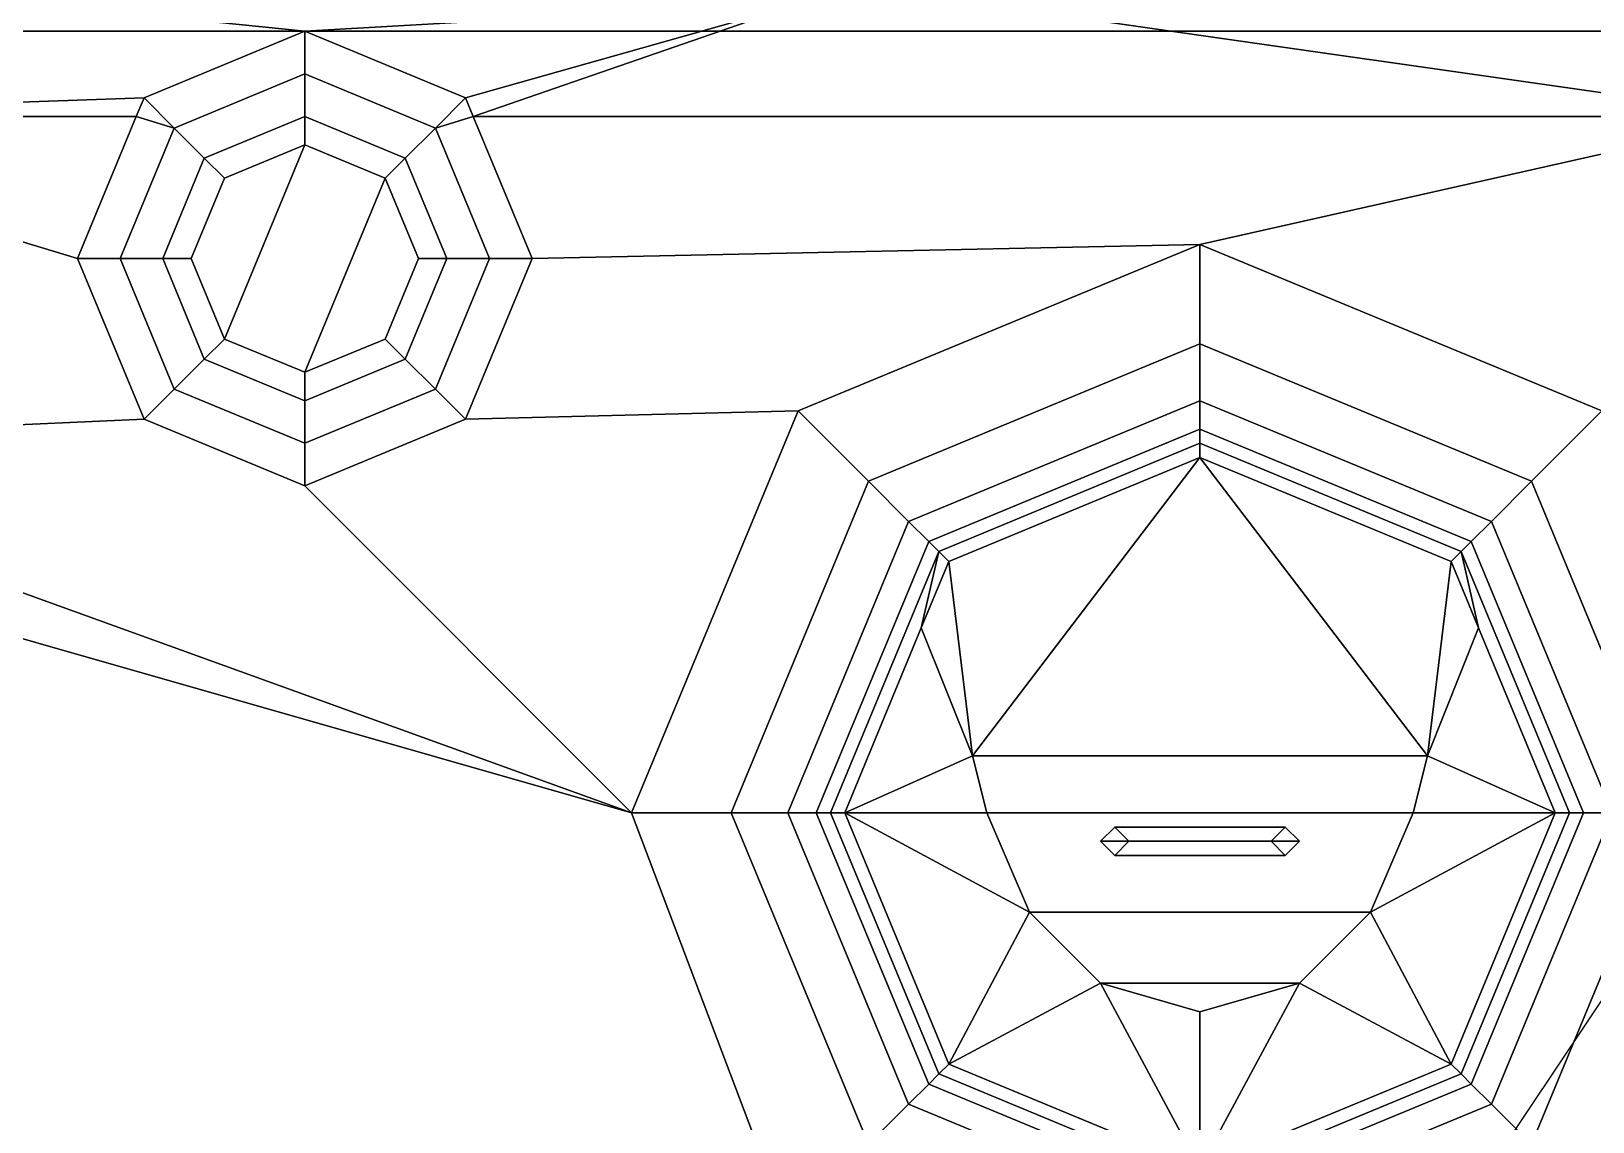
# Model space of a CAD drawing. Header units: millimetres. Extents: x -1.42 to 1.42, y -2.5 to 7.36.
# Drawn here: x -0.463 to 0.636, y -0.307 to 0.46 of the extents above; entities that cross this region are included whole.
import ezdxf

# ---------------------------------------------------------------- set-up
doc = ezdxf.new("R2010")
doc.units = ezdxf.units.MM
doc.header["$MEASUREMENT"] = 0
doc.layers.add('turret', color=2, linetype='Continuous')

msp = doc.modelspace()

# ---------------------------------------------------------------- linework, layer by layer
for points in [[(0.71, 1.94, 0.47), (0.83, -1.89, 0.47), (-0.83, -1.89, 0.47), (-0.71, 1.94, 0.47)], [(0.56, 1.05, 1.5462), (1.06, 0.46, 1.56), (1.06, 0.46, 1.56), (0.83, 1.13, 1.4963)], [(-0.4482, 1.078, 1.56), (-1.06, 0.46, 1.56), (1.06, 0.46, 1.56), (0.4482, 1.078, 1.56)], [(0.4482, 1.078, 1.56), (1.06, 0.46, 1.56), (1.06, 0.46, 1.56), (0.56, 1.05, 1.5462)], [(-1.06, 0.46, 1.56), (-0.66, -0.65, 1.56), (0.66, -0.65, 1.56), (1.06, 0.46, 1.56)]]:
    msp.add_3dface(points)
at = {"layer": 'turret'}
for points in [[(-0.27, 0.46, 2.2385), (0.08, 0.48, 2.2309), (0.08, 0.51, 2.22), (-0.76, 0.51, 2.22)], [(-0.76, 0.51, 2.22), (-0.76, 0.4, 2.26), (-0.3831, 0.4131, 2.2553), (-0.27, 0.46, 2.2385)], [(0.2, 0.48, 2.2309), (0.76, 0.4, 2.26), (0.76, 0.51, 2.22), (0.2, 0.51, 2.22)], [(-0.1569, 0.4131, 2.2553), (0.08, 0.48, 2.2309), (-0.27, 0.46, 2.2385), (-0.1569, 0.4131, 2.2553)], [(-0.1514, 0.4, 2.26), (0.08, 0.48, 2.2309), (-0.1569, 0.4131, 2.2553), (-0.1514, 0.4, 2.26)], [(0.76, 0.4, 2.26), (0.2, 0.48, 2.2309), (0.08, 0.48, 2.2309), (-0.1514, 0.4, 2.26)], [(-0.27, 0.46, 2.26), (-0.3831, 0.4131, 2.26), (-0.3619, 0.3919, 2.27), (-0.27, 0.43, 2.27)], [(-0.27, 0.46, 2.2385), (-0.3831, 0.4131, 2.2553), (-0.3831, 0.4131, 2.26), (-0.27, 0.46, 2.26)], [(-0.1569, 0.4131, 2.26), (-0.27, 0.46, 2.26), (-0.27, 0.43, 2.27), (-0.1781, 0.3919, 2.27)], [(-0.1569, 0.4131, 2.2553), (-0.27, 0.46, 2.2385), (-0.27, 0.46, 2.26), (-0.1569, 0.4131, 2.26)], [(-0.27, 0.43, 2.27), (-0.3619, 0.3919, 2.27), (-0.3407, 0.3707, 2.27), (-0.27, 0.4, 2.27)], [(-0.1781, 0.3919, 2.27), (-0.27, 0.43, 2.27), (-0.27, 0.4, 2.27), (-0.1993, 0.3707, 2.27)], [(-0.76, 0.4, 2.26), (-0.3886, 0.4, 2.26), (-0.3886, 0.4, 2.26), (-0.3831, 0.4131, 2.2553)], [(-0.3831, 0.4131, 2.2553), (-0.3886, 0.4, 2.26), (-0.3886, 0.4, 2.26), (-0.3831, 0.4131, 2.26)], [(-0.3831, 0.4131, 2.26), (-0.3886, 0.4, 2.26), (-0.3886, 0.4, 2.26), (-0.3619, 0.3919, 2.27)], [(-0.1514, 0.4, 2.26), (-0.1569, 0.4131, 2.26), (-0.1781, 0.3919, 2.27), (-0.1514, 0.4, 2.26)], [(-0.1514, 0.4, 2.26), (-0.1569, 0.4131, 2.2553), (-0.1569, 0.4131, 2.26), (-0.1514, 0.4, 2.26)], [(-0.76, 0.4, 2.26), (-0.76, 0.17, 2.26), (-0.3831, 0.1869, 2.26), (-0.43, 0.3, 2.26)], [(-0.76, 0.4, 2.26), (-0.43, 0.3, 2.26), (-0.43, 0.3, 2.26), (-0.3886, 0.4, 2.26)], [(-0.3886, 0.4, 2.26), (-0.43, 0.3, 2.26), (-0.4, 0.3, 2.27), (-0.3619, 0.3919, 2.27)], [(-0.27, 0.4, 2.28), (-0.3407, 0.3707, 2.28), (-0.3266, 0.3566, 2.29), (-0.27, 0.38, 2.29)], [(-0.27, 0.4, 2.27), (-0.3407, 0.3707, 2.27), (-0.3407, 0.3707, 2.28), (-0.27, 0.4, 2.28)], [(-0.1993, 0.3707, 2.28), (-0.27, 0.4, 2.28), (-0.27, 0.38, 2.29), (-0.2134, 0.3566, 2.29)], [(-0.1993, 0.3707, 2.27), (-0.27, 0.4, 2.27), (-0.27, 0.4, 2.28), (-0.1993, 0.3707, 2.28)], [(-0.11, 0.3, 2.26), (-0.1514, 0.4, 2.26), (-0.1781, 0.3919, 2.27), (-0.14, 0.3, 2.27)], [(0.36, 0.31, 2.26), (0.76, 0.4, 2.26), (-0.1514, 0.4, 2.26), (-0.11, 0.3, 2.26)], [(0.76, 0.17, 2.26), (0.76, 0.4, 2.26), (0.36, 0.31, 2.26), (0.6428, 0.1928, 2.26)], [(-0.3619, 0.3919, 2.27), (-0.4, 0.3, 2.27), (-0.37, 0.3, 2.27), (-0.3407, 0.3707, 2.27)], [(-0.14, 0.3, 2.27), (-0.1781, 0.3919, 2.27), (-0.1993, 0.3707, 2.27), (-0.17, 0.3, 2.27)], [(-0.3266, 0.3566, 2.29), (-0.35, 0.3, 2.29), (-0.3266, 0.2434, 2.29), (-0.27, 0.38, 2.29)], [(-0.27, 0.38, 2.29), (-0.3266, 0.2434, 2.29), (-0.27, 0.22, 2.29), (-0.2134, 0.3566, 2.29)], [(-0.3407, 0.3707, 2.28), (-0.37, 0.3, 2.28), (-0.35, 0.3, 2.29), (-0.3266, 0.3566, 2.29)], [(-0.3407, 0.3707, 2.27), (-0.37, 0.3, 2.27), (-0.37, 0.3, 2.28), (-0.3407, 0.3707, 2.28)], [(-0.17, 0.3, 2.28), (-0.1993, 0.3707, 2.28), (-0.2134, 0.3566, 2.29), (-0.19, 0.3, 2.29)], [(-0.17, 0.3, 2.27), (-0.1993, 0.3707, 2.27), (-0.1993, 0.3707, 2.28), (-0.17, 0.3, 2.28)], [(-0.2134, 0.3566, 2.29), (-0.27, 0.22, 2.29), (-0.2134, 0.2434, 2.29), (-0.19, 0.3, 2.29)], [(0.0772, 0.1928, 2.26), (0.36, 0.31, 2.26), (-0.11, 0.3, 2.26), (-0.1569, 0.1869, 2.26)], [(0.36, 0.31, 2.26), (0.0772, 0.1928, 2.26), (0.1267, 0.1433, 2.34), (0.36, 0.24, 2.34)], [(0.6428, 0.1928, 2.26), (0.36, 0.31, 2.26), (0.36, 0.24, 2.34), (0.5933, 0.1433, 2.34)], [(-0.43, 0.3, 2.26), (-0.3831, 0.1869, 2.26), (-0.3619, 0.2081, 2.27), (-0.4, 0.3, 2.27)], [(-0.4, 0.3, 2.27), (-0.3619, 0.2081, 2.27), (-0.3407, 0.2293, 2.27), (-0.37, 0.3, 2.27)], [(-0.37, 0.3, 2.28), (-0.3407, 0.2293, 2.28), (-0.3266, 0.2434, 2.29), (-0.35, 0.3, 2.29)], [(-0.37, 0.3, 2.27), (-0.3407, 0.2293, 2.27), (-0.3407, 0.2293, 2.28), (-0.37, 0.3, 2.28)], [(-0.1993, 0.2293, 2.28), (-0.17, 0.3, 2.28), (-0.19, 0.3, 2.29), (-0.2134, 0.2434, 2.29)], [(-0.1993, 0.2293, 2.27), (-0.17, 0.3, 2.27), (-0.17, 0.3, 2.28), (-0.1993, 0.2293, 2.28)], [(-0.1781, 0.2081, 2.27), (-0.14, 0.3, 2.27), (-0.17, 0.3, 2.27), (-0.1993, 0.2293, 2.27)], [(-0.1569, 0.1869, 2.26), (-0.11, 0.3, 2.26), (-0.14, 0.3, 2.27), (-0.1781, 0.2081, 2.27)], [(-0.3407, 0.2293, 2.28), (-0.27, 0.2, 2.28), (-0.27, 0.22, 2.29), (-0.3266, 0.2434, 2.29)], [(-0.27, 0.2, 2.28), (-0.1993, 0.2293, 2.28), (-0.2134, 0.2434, 2.29), (-0.27, 0.22, 2.29)], [(0.36, 0.24, 2.34), (0.1267, 0.1433, 2.34), (0.1549, 0.1151, 2.38), (0.36, 0.2, 2.38)], [(0.5933, 0.1433, 2.34), (0.36, 0.24, 2.34), (0.36, 0.2, 2.38), (0.5651, 0.1151, 2.38)], [(-0.3619, 0.2081, 2.27), (-0.27, 0.17, 2.27), (-0.27, 0.2, 2.27), (-0.3407, 0.2293, 2.27)], [(-0.3407, 0.2293, 2.27), (-0.27, 0.2, 2.27), (-0.27, 0.2, 2.28), (-0.3407, 0.2293, 2.28)], [(-0.27, 0.2, 2.27), (-0.1993, 0.2293, 2.27), (-0.1993, 0.2293, 2.28), (-0.27, 0.2, 2.28)], [(-0.27, 0.17, 2.27), (-0.1781, 0.2081, 2.27), (-0.1993, 0.2293, 2.27), (-0.27, 0.2, 2.27)], [(-0.3831, 0.1869, 2.26), (-0.27, 0.14, 2.26), (-0.27, 0.17, 2.27), (-0.3619, 0.2081, 2.27)], [(-0.27, 0.14, 2.26), (-0.1569, 0.1869, 2.26), (-0.1781, 0.2081, 2.27), (-0.27, 0.17, 2.27)], [(0.36, 0.2, 2.38), (0.1549, 0.1151, 2.38), (0.1691, 0.1009, 2.41), (0.36, 0.18, 2.41)], [(0.5651, 0.1151, 2.38), (0.36, 0.2, 2.38), (0.36, 0.18, 2.41), (0.5509, 0.1009, 2.41)], [(-0.3831, 0.1869, 2.26), (-0.76, 0.17, 2.26), (-0.04, -0.09, 2.26), (-0.27, 0.14, 2.26)], [(-0.04, -0.09, 2.26), (0.0772, 0.1928, 2.26), (-0.1569, 0.1869, 2.26), (-0.27, 0.14, 2.26)], [(0.0772, 0.1928, 2.26), (-0.04, -0.09, 2.26), (0.03, -0.09, 2.34), (0.1267, 0.1433, 2.34)], [(0.7128, 0.024, 2.26), (0.6428, 0.1928, 2.26), (0.5933, 0.1433, 2.34), (0.69, -0.09, 2.34)], [(0.36, 0.18, 2.41), (0.1691, 0.1009, 2.41), (0.1762, 0.0938, 2.41), (0.36, 0.17, 2.41)], [(0.5509, 0.1009, 2.41), (0.36, 0.18, 2.41), (0.36, 0.17, 2.41), (0.5438, 0.0938, 2.41)], [(-0.76, 0.17, 2.26), (-0.74, 0.11, 2.26), (-0.04, -0.09, 2.26)], [(0.36, 0.17, 2.41), (0.1762, 0.0938, 2.41), (0.1832, 0.0868, 2.43), (0.36, 0.16, 2.43)], [(0.5438, 0.0938, 2.41), (0.36, 0.17, 2.41), (0.36, 0.16, 2.43), (0.5368, 0.0868, 2.43)], [(0.1832, 0.0868, 2.43), (0.1832, 0.0868, 2.43), (0.2, -0.05, 2.46), (0.36, 0.16, 2.43)], [(0.36, 0.16, 2.43), (0.36, 0.16, 2.43), (0.2, -0.05, 2.46), (0.52, -0.05, 2.46)], [(0.5368, 0.0868, 2.43), (0.5368, 0.0868, 2.43), (0.36, 0.16, 2.43), (0.52, -0.05, 2.46)], [(0.1267, 0.1433, 2.34), (0.03, -0.09, 2.34), (0.07, -0.09, 2.38), (0.1549, 0.1151, 2.38)], [(0.69, -0.09, 2.34), (0.5933, 0.1433, 2.34), (0.5651, 0.1151, 2.38), (0.65, -0.09, 2.38)], [(-0.74, 0.11, 2.26), (-0.55, -0.49, 2.26), (0.0772, -0.4, 2.26), (-0.04, -0.09, 2.26)], [(0.1549, 0.1151, 2.38), (0.07, -0.09, 2.38), (0.09, -0.09, 2.41), (0.1691, 0.1009, 2.41)], [(0.65, -0.09, 2.38), (0.5651, 0.1151, 2.38), (0.5509, 0.1009, 2.41), (0.63, -0.09, 2.41)], [(0.1691, 0.1009, 2.41), (0.09, -0.09, 2.41), (0.1, -0.09, 2.41), (0.1762, 0.0938, 2.41)], [(0.63, -0.09, 2.41), (0.5509, 0.1009, 2.41), (0.5438, 0.0938, 2.41), (0.62, -0.09, 2.41)], [(0.1762, 0.0938, 2.41), (0.1, -0.09, 2.41), (0.11, -0.09, 2.43), (0.1639, 0.0402, 2.43)], [(0.1639, 0.0402, 2.43), (0.1639, 0.0402, 2.43), (0.1832, 0.0868, 2.43), (0.1762, 0.0938, 2.41)], [(0.5561, 0.0402, 2.43), (0.5561, 0.0402, 2.43), (0.5438, 0.0938, 2.41), (0.5368, 0.0868, 2.43)], [(0.62, -0.09, 2.41), (0.5438, 0.0938, 2.41), (0.5561, 0.0402, 2.43), (0.61, -0.09, 2.43)], [(0.1639, 0.0402, 2.43), (0.1639, 0.0402, 2.43), (0.2, -0.05, 2.46), (0.1832, 0.0868, 2.43)], [(0.5561, 0.0402, 2.43), (0.5561, 0.0402, 2.43), (0.5368, 0.0868, 2.43), (0.52, -0.05, 2.46)], [(0.1639, 0.0402, 2.43), (0.1639, 0.0402, 2.43), (0.11, -0.09, 2.43), (0.2, -0.05, 2.46)], [(0.5561, 0.0402, 2.43), (0.5561, 0.0402, 2.43), (0.52, -0.05, 2.46), (0.61, -0.09, 2.43)], [(0.2, -0.05, 2.46), (0.2, -0.05, 2.46), (0.11, -0.09, 2.43), (0.21, -0.09, 2.47)], [(0.52, -0.05, 2.46), (0.2, -0.05, 2.46), (0.21, -0.09, 2.47), (0.51, -0.09, 2.47)], [(0.52, -0.05, 2.46), (0.52, -0.05, 2.46), (0.51, -0.09, 2.47), (0.61, -0.09, 2.43)], [(-0.04, -0.09, 2.26), (0.0772, -0.4, 2.26), (0.1267, -0.3233, 2.34), (0.03, -0.09, 2.34)], [(0.03, -0.09, 2.34), (0.1267, -0.3233, 2.34), (0.1549, -0.2951, 2.38), (0.07, -0.09, 2.38)], [(0.07, -0.09, 2.38), (0.1549, -0.2951, 2.38), (0.1691, -0.2809, 2.41), (0.09, -0.09, 2.41)], [(0.09, -0.09, 2.41), (0.1691, -0.2809, 2.41), (0.1762, -0.2738, 2.41), (0.1, -0.09, 2.41)], [(0.1, -0.09, 2.41), (0.1762, -0.2738, 2.41), (0.1832, -0.2668, 2.43), (0.11, -0.09, 2.43)], [(0.24, -0.16, 2.47), (0.24, -0.16, 2.47), (0.11, -0.09, 2.43), (0.1832, -0.2668, 2.43)], [(0.21, -0.09, 2.47), (0.21, -0.09, 2.47), (0.11, -0.09, 2.43), (0.24, -0.16, 2.47)], [(0.51, -0.09, 2.47), (0.21, -0.09, 2.47), (0.24, -0.16, 2.47), (0.48, -0.16, 2.47)], [(0.48, -0.16, 2.47), (0.48, -0.16, 2.47), (0.5368, -0.2668, 2.43), (0.61, -0.09, 2.43)], [(0.51, -0.09, 2.47), (0.51, -0.09, 2.47), (0.48, -0.16, 2.47), (0.61, -0.09, 2.43)], [(0.5438, -0.2738, 2.41), (0.62, -0.09, 2.41), (0.61, -0.09, 2.43), (0.5368, -0.2668, 2.43)], [(0.5509, -0.2809, 2.41), (0.63, -0.09, 2.41), (0.62, -0.09, 2.41), (0.5438, -0.2738, 2.41)], [(0.5651, -0.2951, 2.38), (0.65, -0.09, 2.38), (0.63, -0.09, 2.41), (0.5509, -0.2809, 2.41)], [(0.5933, -0.3233, 2.34), (0.69, -0.09, 2.34), (0.65, -0.09, 2.38), (0.5651, -0.2951, 2.38)], [(0.6428, -0.4, 2.26), (0.76, -0.09, 2.26), (0.69, -0.09, 2.34), (0.5933, -0.3233, 2.34)], [(0.29, -0.11, 2.52), (0.3, -0.1, 2.51), (0.3, -0.1, 2.47), (0.29, -0.11, 2.47)], [(0.43, -0.11, 2.52), (0.42, -0.1, 2.51), (0.3, -0.1, 2.51), (0.29, -0.11, 2.52)], [(0.3, -0.1, 2.51), (0.31, -0.11, 2.5), (0.31, -0.11, 2.47), (0.3, -0.1, 2.47)], [(0.42, -0.1, 2.51), (0.41, -0.11, 2.5), (0.31, -0.11, 2.5), (0.3, -0.1, 2.51)], [(0.41, -0.11, 2.5), (0.42, -0.1, 2.51), (0.42, -0.1, 2.47), (0.41, -0.11, 2.47)], [(0.42, -0.1, 2.51), (0.43, -0.11, 2.52), (0.43, -0.11, 2.47), (0.42, -0.1, 2.47)], [(0.5303, -0.3903, 1.56), (0.6929, -0.147, 1.56), (0.89, -0.1, 1.76), (0.601, -0.461, 1.76)], [(0.3, -0.12, 2.51), (0.29, -0.11, 2.52), (0.29, -0.11, 2.47), (0.3, -0.12, 2.47)], [(0.42, -0.12, 2.51), (0.43, -0.11, 2.52), (0.29, -0.11, 2.52), (0.3, -0.12, 2.51)], [(0.31, -0.11, 2.5), (0.3, -0.12, 2.51), (0.3, -0.12, 2.47), (0.31, -0.11, 2.47)], [(0.41, -0.11, 2.5), (0.42, -0.12, 2.51), (0.3, -0.12, 2.51), (0.31, -0.11, 2.5)], [(0.42, -0.12, 2.51), (0.41, -0.11, 2.5), (0.41, -0.11, 2.47), (0.42, -0.12, 2.47)], [(0.43, -0.11, 2.52), (0.42, -0.12, 2.51), (0.42, -0.12, 2.47), (0.43, -0.11, 2.47)], [(0.29, -0.21, 2.47), (0.29, -0.21, 2.47), (0.24, -0.16, 2.47), (0.1832, -0.2668, 2.43)], [(0.48, -0.16, 2.47), (0.24, -0.16, 2.47), (0.29, -0.21, 2.47), (0.43, -0.21, 2.47)], [(0.43, -0.21, 2.47), (0.43, -0.21, 2.47), (0.5368, -0.2668, 2.43), (0.48, -0.16, 2.47)], [(0.36, -0.34, 2.43), (0.36, -0.34, 2.43), (0.29, -0.21, 2.47), (0.1832, -0.2668, 2.43)], [(0.36, -0.34, 2.43), (0.36, -0.34, 2.43), (0.36, -0.23, 2.47), (0.29, -0.21, 2.47)], [(0.43, -0.21, 2.47), (0.29, -0.21, 2.47), (0.36, -0.23, 2.47)], [(0.36, -0.34, 2.43), (0.36, -0.34, 2.43), (0.43, -0.21, 2.47), (0.36, -0.23, 2.47)], [(0.36, -0.34, 2.43), (0.36, -0.34, 2.43), (0.5368, -0.2668, 2.43), (0.43, -0.21, 2.47)], [(0.1691, -0.2809, 2.41), (0.36, -0.36, 2.41), (0.36, -0.35, 2.41), (0.1762, -0.2738, 2.41)], [(0.1762, -0.2738, 2.41), (0.36, -0.35, 2.41), (0.36, -0.34, 2.43), (0.1832, -0.2668, 2.43)], [(0.36, -0.35, 2.41), (0.5438, -0.2738, 2.41), (0.5368, -0.2668, 2.43), (0.36, -0.34, 2.43)], [(0.36, -0.36, 2.41), (0.5509, -0.2809, 2.41), (0.5438, -0.2738, 2.41), (0.36, -0.35, 2.41)], [(0.1549, -0.2951, 2.38), (0.36, -0.38, 2.38), (0.36, -0.36, 2.41), (0.1691, -0.2809, 2.41)], [(0.36, -0.38, 2.38), (0.5651, -0.2951, 2.38), (0.5509, -0.2809, 2.41), (0.36, -0.36, 2.41)], [(0.83, -0.28, 1.76), (0.56, -0.5, 2.2325), (0.53, -0.57, 2.26), (0.83, -0.28, 1.76)], [(0.83, -0.28, 1.76), (0.53, -0.57, 2.26), (0.65, -0.82, 1.76), (0.83, -0.28, 1.76)], [(0.83, -0.28, 1.76), (0.5665, -0.4378, 2.26), (0.56, -0.4584, 2.26), (0.83, -0.28, 1.76)], [(0.83, -0.28, 1.76), (0.56, -0.4584, 2.26), (0.56, -0.5, 2.2325), (0.83, -0.28, 1.76)], [(0.83, -0.28, 1.76), (0.6428, -0.4, 2.26), (0.5665, -0.4378, 2.26), (0.83, -0.28, 1.76)], [(0.1267, -0.3233, 2.34), (0.36, -0.42, 2.34), (0.36, -0.38, 2.38), (0.1549, -0.2951, 2.38)], [(0.36, -0.42, 2.34), (0.5933, -0.3233, 2.34), (0.5651, -0.2951, 2.38), (0.36, -0.38, 2.38)]]:
    msp.add_3dface(points, dxfattribs=at)

doc.saveas('drawing.dxf')
